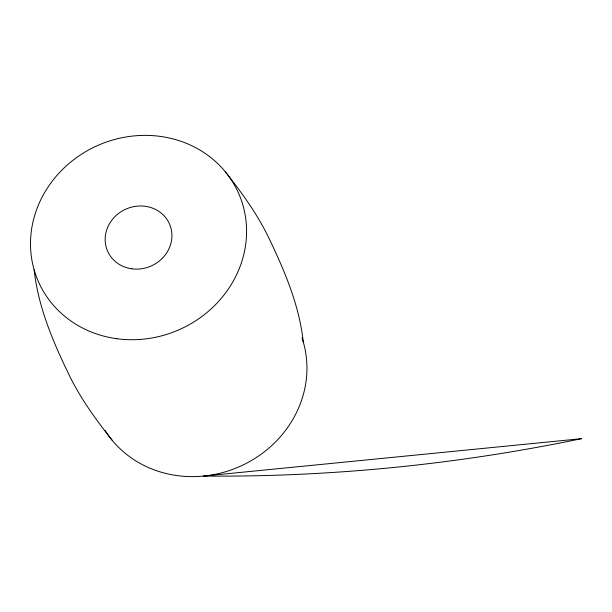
<?xml version="1.0" encoding="UTF-8"?>
<svg xmlns="http://www.w3.org/2000/svg" width="612" height="612" viewBox="0 0 612 612"><rect width="100%" height="100%" fill="white"/><g stroke="black" fill="none" stroke-linecap="round" stroke-linejoin="round"><path stroke-width="0.92" d="M225.476 171.98C241.763 192.681 257.499 214.322 268.897 238.129C284.794 271.192 299.314 305.419 303.338 342.238M111.973 440.02C95.793 419.45 80.126 397.945 68.789 374.292C52.731 341.129 38.181 306.742 34.119 269.762M301.968 337.87A109.41 100.712 -23.8 0 1 242.26 465.357A109.41 100.712 -23.8 0 1 105.195 430.611M581.4 438.682L203.62 476.067A1680.774 1547.167 -23.8 0 0 581.4 438.682M116.938 338.727A109.41 100.712 -23.8 0 0 241.013 199.321A109.41 100.712 -23.8 0 0 57.658 174.604A109.41 100.712 -23.8 0 0 116.938 338.727M131.863 268.813A33.805 31.12 -23.8 0 0 170.205 225.736A33.805 31.12 -23.8 0 0 113.549 218.102A33.805 31.12 -23.8 0 0 131.863 268.813"/></g></svg>
